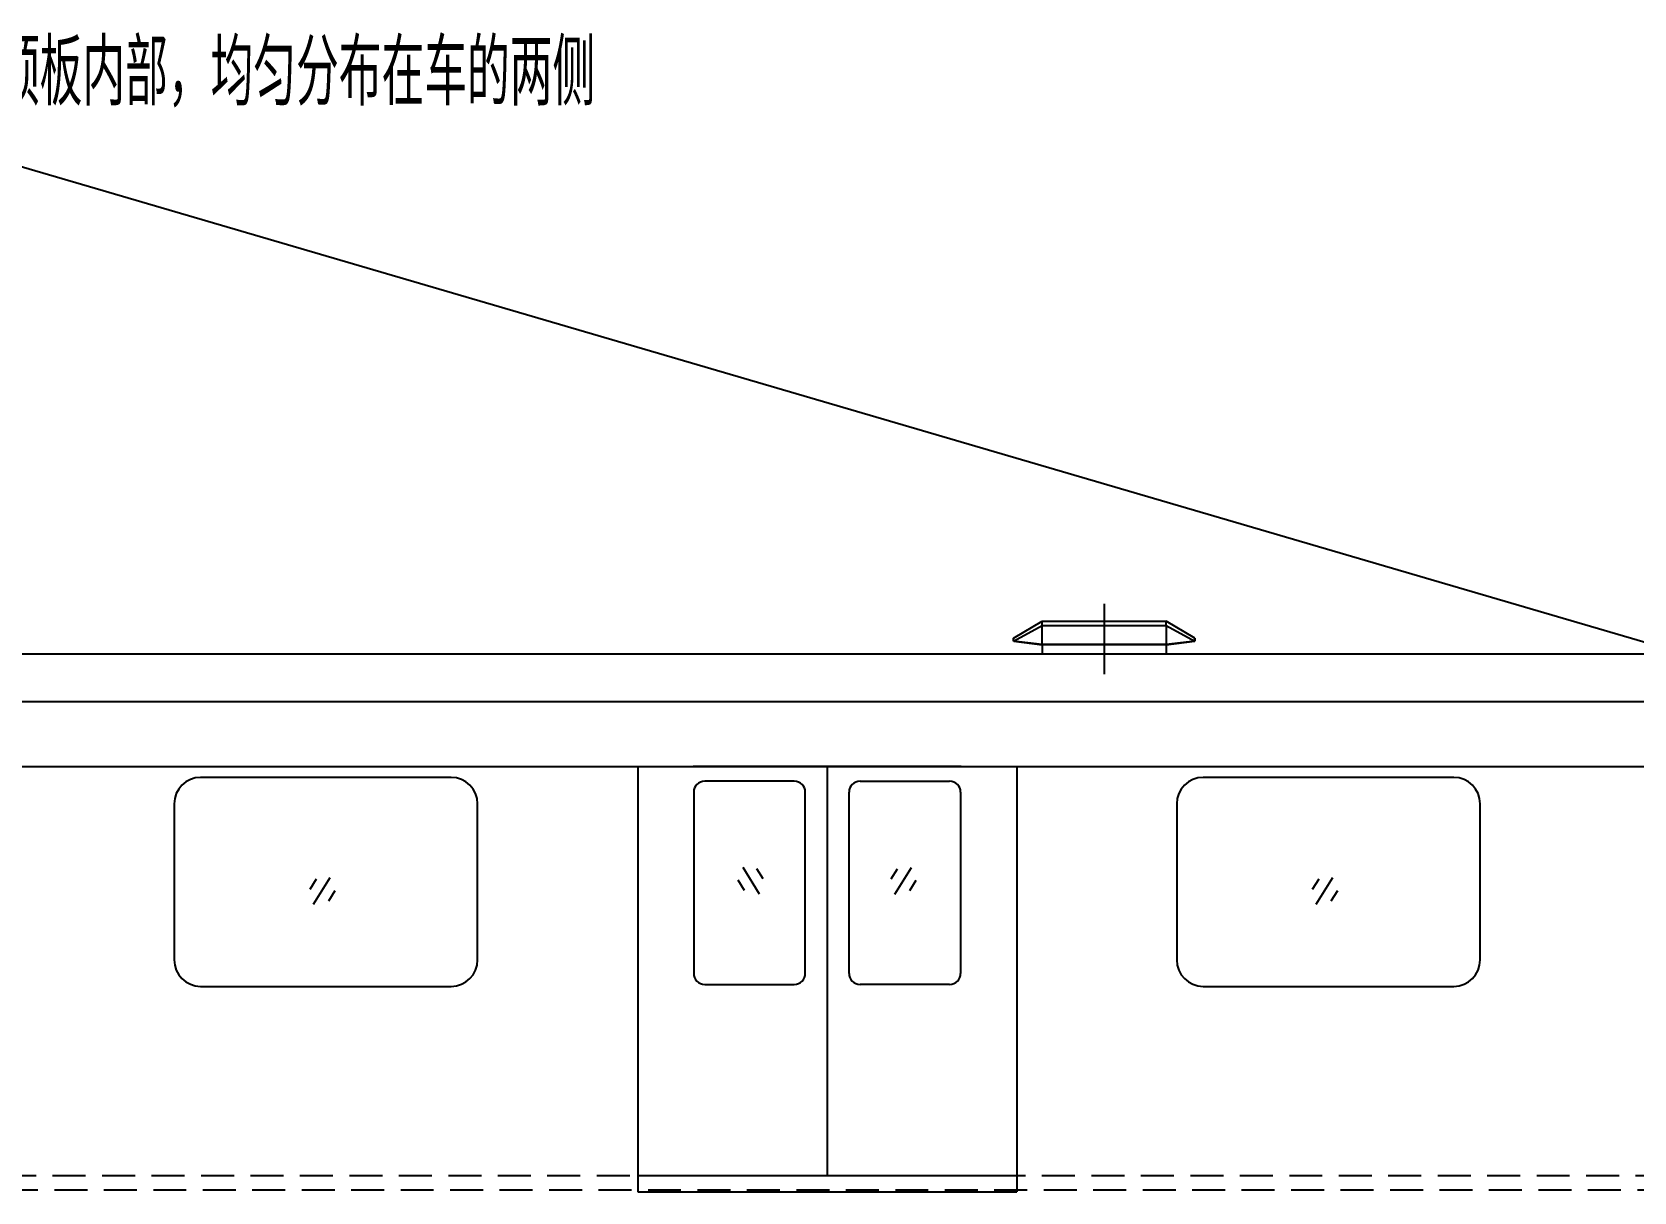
# Model space of a CAD drawing. Extents: x 39751 to 116307, y -36149 to -14965.
# Drawn here: x 98179 to 105465, y -20241 to -14966 of the extents above; entities that cross this region are included whole.
import ezdxf

# ---------------------------------------------------------------- set-up
doc = ezdxf.new("R2010")
doc.units = 0
doc.header["$LTSCALE"] = 1500
for name, pattern in [('CENTER', [1.32, 1.2, -0.05, 0.02, -0.05]), ('HIDDEN1', [0.15, 0.1, -0.05]), ('PHAN', [0.76, 0.57, -0.05, 0.02, -0.05, 0.02, -0.05]), ('PHANTOM', [0.95, 0.76, -0.05, 0.02, -0.05, 0.02, -0.05])]:
    doc.linetypes.add(name, pattern=pattern)
for name, color, linetype in [('3', 3, 'Continuous'), ('confine0', 7, 'Continuous'), ('confine5', 4, 'CENTER'), ('confine9', 1, 'PHAN'), ('confinea', 3, 'Continuous')]:
    doc.layers.add(name, color=color, linetype=linetype)
doc.styles.get("Standard").update_dxf_attribs({"font": 'gbenor.shx', "width": 0.9, "bigfont": 'gbcbig.shx'})
doc.dimstyles.get("Standard").update_dxf_attribs({"dimtxt": 3.5, "dimasz": 3, "dimexe": 1, "dimexo": 0, "dimgap": 1, "dimtad": 1, "dimdec": 0, "dimdsep": 46, "dimtxsty": 'Standard', "dimblk": 'CLOSED', "dimcen": 0, "dimadec": 0, "dimazin": 2, "dimtfac": 1, "dimtdec": 0, "dimtofl": 0, "dimtmove": 2, "dimatfit": 3, "dimldrblk": 'NONE', "dimfxl": 0.18, "dimtolj": 1, "dimtzin": 0, "dimarcsym": 0})

msp = doc.modelspace()

# ---------------------------------------------------------------- linework, layer by layer
at = {"color": 7, "ltscale": 0.1889}
for p, q in [((102643.7, -17722), (102773.7, -17645)), ((103467.7, -17722), (103337.7, -17645))]:
    msp.add_line(p, q, dxfattribs=at)
at = {"color": 7, "ltscale": 0.185448}
for p, q in [((102643.7, -17735.9), (102773.7, -17664.4)), ((103337.7, -17664.4), (103467.7, -17735.9))]:
    msp.add_line(p, q, dxfattribs=at)
at = {"color": 7}
for p, q in [((102773.7, -17645), (103337.7, -17645)), ((102773.7, -17664.4), (103337.7, -17664.4)), ((103337.7, -17751.9), (102773.7, -17751.9)), ((103337.4, -17752.8), (102774, -17752.8))]:
    msp.add_line(p, q, dxfattribs=at)
at = {"color": 7, "ltscale": 0.024355}
for p, q in [((102773.7, -17664.4), (102773.7, -17645)), ((103337.7, -17664.4), (103337.7, -17645))]:
    msp.add_line(p, q, dxfattribs=at)
at = {"color": 7, "ltscale": 0.109364}
for p, q in [((102773.7, -17751.9), (102773.7, -17664.4)), ((103337.7, -17664.4), (103337.7, -17751.9))]:
    msp.add_line(p, q, dxfattribs=at)
at = {"color": 7, "ltscale": 0.017397}
for p, q in [((102643.7, -17735.9), (102643.7, -17722)), ((103467.7, -17722), (103467.7, -17735.9)), ((103467.7, -17735.9), (103467.7, -17722))]:
    msp.add_line(p, q, dxfattribs=at)
at = {"color": 7, "ltscale": 0.001439}
for p, q in [((102644.3, -17736.9), (102643.7, -17735.9)), ((103467, -17736.9), (103467.7, -17735.9)), ((103467.7, -17735.9), (103467, -17736.9))]:
    msp.add_line(p, q, dxfattribs=at)
at = {"color": 7, "ltscale": 0.163727}
for p, q in [((102773.7, -17751.9), (102643.7, -17735.9)), ((103467.7, -17735.9), (103337.7, -17751.9))]:
    msp.add_line(p, q, dxfattribs=at)
at = {"color": 7, "ltscale": 0.163295}
for p, q in [((102774, -17752.8), (102644.3, -17736.9)), ((102644.3, -17736.9), (102774, -17752.8)), ((103467, -17736.9), (103337.4, -17752.8))]:
    msp.add_line(p, q, dxfattribs=at)
at = {"color": 7, "ltscale": 0.001106}
msp.add_line((102773.7, -17751.9), (102774, -17752.8), dxfattribs=at)
at = {"color": 7, "linetype": 'PHANTOM', "ltscale": 0.054045}
for p, q in [((102774, -17752.8), (102774, -17796)), ((103337.4, -17752.8), (103337.4, -17796))]:
    msp.add_line(p, q, dxfattribs=at)
at = {"color": 7, "ltscale": 0.247119}
msp.add_line((102971.7, -17752.8), (102774, -17752.8), dxfattribs=at)
at = {"color": 7, "ltscale": 0.020001}
for p, q in [((102995.7, -17752.8), (102979.7, -17752.8)), ((103051.7, -17752.8), (103035.7, -17752.8))]:
    msp.add_line(p, q, dxfattribs=at)
at = {"color": 7, "ltscale": 0.347113}
msp.add_line((103337.4, -17752.8), (103059.7, -17752.8), dxfattribs=at)
at = {"color": 7, "ltscale": 0.16329}
msp.add_line((103337.4, -17752.8), (103467, -17736.9), dxfattribs=at)
at = {"color": 7, "ltscale": 0.001104}
msp.add_line((103337.4, -17752.8), (103337.7, -17751.9), dxfattribs=at)
at = {"color": 7, "ltscale": 4.57764e-06}
msp.add_line((103467, -17736.9), (103467, -17736.9), dxfattribs=at)
for p, q in [((90855.7, -18011), (112735.7, -18011)), ((90855.7, -18306), (112735.7, -18306)), ((100933.7, -20166), (102657.7, -20166)), ((100933.7, -20241), (102657.7, -20241))]:
    msp.add_line(p, q)
at = {"layer": '3'}
msp.add_line((106170.5, -17934.7), (97907.2, -15514.2), dxfattribs=at)
at = {"layer": 'confine0'}
for p, q in [((112815.7, -17796), (90775.7, -17796)), ((100085.7, -18356), (98945.7, -18356)), ((100933.7, -18306), (100933.7, -20241)), ((102405.7, -18306), (101185.7, -18306)), ((101795.7, -18306), (101795.7, -20166)), ((101795.7, -18306), (101795.7, -20166)), ((101795.7, -18306), (101795.7, -20166)), ((101795.7, -18306), (101795.7, -20166)), ((102657.7, -18306), (102657.7, -20241)), ((104645.7, -18356), (103505.7, -18356)), ((98825.7, -18476), (98825.7, -19186)), ((100205.7, -19186), (100205.7, -18476)), ((103385.7, -18476), (103385.7, -19186)), ((104765.7, -19186), (104765.7, -18476)), ((98945.7, -19306), (100085.7, -19306)), ((103505.7, -19306), (104645.7, -19306))]:
    msp.add_line(p, q, dxfattribs=at)
at = {"layer": 'confine0', "color": 0}
for p, q in [((101188.7, -18423), (101188.7, -19247)), ((101646.1, -18373), (101238.7, -18373)), ((101696.1, -19247), (101696.1, -18423)), ((101895.3, -19247), (101895.3, -18423)), ((101945.3, -18373), (102352.6, -18373)), ((102402.6, -18423), (102402.6, -19247)), ((101488.2, -18886.3), (101412.9, -18765.6)), ((101504.2, -18817.5), (101475.2, -18771)), ((102087.1, -18817.5), (102116.1, -18771)), ((102103.1, -18886.3), (102178.4, -18765.6)), ((99443.8, -18863.6), (99472.8, -18817.1)), ((99459.8, -18932.4), (99535.1, -18811.7)), ((99528.7, -18916.6), (99557.7, -18870.1)), ((101419.4, -18870.4), (101390.4, -18823.9)), ((102172, -18870.4), (102201, -18823.9)), ((104003.8, -18863.6), (104032.8, -18817.1)), ((104019.8, -18932.4), (104095.1, -18811.7)), ((104088.7, -18916.6), (104117.7, -18870.1)), ((101238.7, -19297), (101646.1, -19297)), ((102352.6, -19297), (101945.3, -19297))]:
    msp.add_line(p, q, dxfattribs=at)
at = {"layer": 'confine0'}
for centre, start, end in [((98945.7, -18476), 90, 180), ((100085.7, -18476), 0, 90), ((103505.7, -18476), 90, 180), ((104645.7, -18476), 0, 90), ((98945.7, -19186), 180, 270), ((100085.7, -19186), 270, 0), ((103505.7, -19186), 180, 270), ((104645.7, -19186), 270, 0)]:
    msp.add_arc(centre, 120, start, end, dxfattribs=at)
at = {"layer": 'confine0', "color": 0}
for centre, start, end in [((101238.7, -18423), 90, 180), ((101646.1, -18423), 0, 90), ((101945.3, -18423), 90, 180), ((102352.6, -18423), 0, 90), ((101238.7, -19247), 180, 270), ((101646.1, -19247), 270, 0), ((101945.3, -19247), 180, 270), ((102352.6, -19247), 270, 0)]:
    msp.add_arc(centre, 50, start, end, dxfattribs=at)
at = {"layer": 'confine5'}
msp.add_line((103055.7, -17565.9), (103055.7, -17886.4), dxfattribs=at)
at = {"layer": 'confine9', "color": 2, "linetype": 'HIDDEN1'}
for p, q in [((90397.7, -20166), (112735.7, -20166)), ((90855.7, -20231), (112735.7, -20231))]:
    msp.add_line(p, q, dxfattribs=at)

# ---------------------------------------------------------------- texts
at = {"layer": 'confinea', "insert": (95297.5, -15000.2), "char_height": 300, "width": 6000, "attachment_point": 1}
msp.add_mtext('噪声传感器安装位置：置于车侧顶板内部，均匀分布在车的两侧', dxfattribs=at)

# ---------------------------------------------------------------- leaders
at = {"layer": 'confinea', "annotation_type": 0, "has_hookline": 1, "hookline_direction": 0, "text_width": 3662.9}
msp.add_leader([(95886.5, -18066.2), (96991.1, -15514.2), (97907.2, -15514.2)], dimstyle='Standard', override={"dimscale": 50, "dimgap": 1, "dimtad": 0, "dimldrblk": 'DotBlank', "dimarcsym": 1}, dxfattribs=at)

doc.saveas('drawing.dxf')
